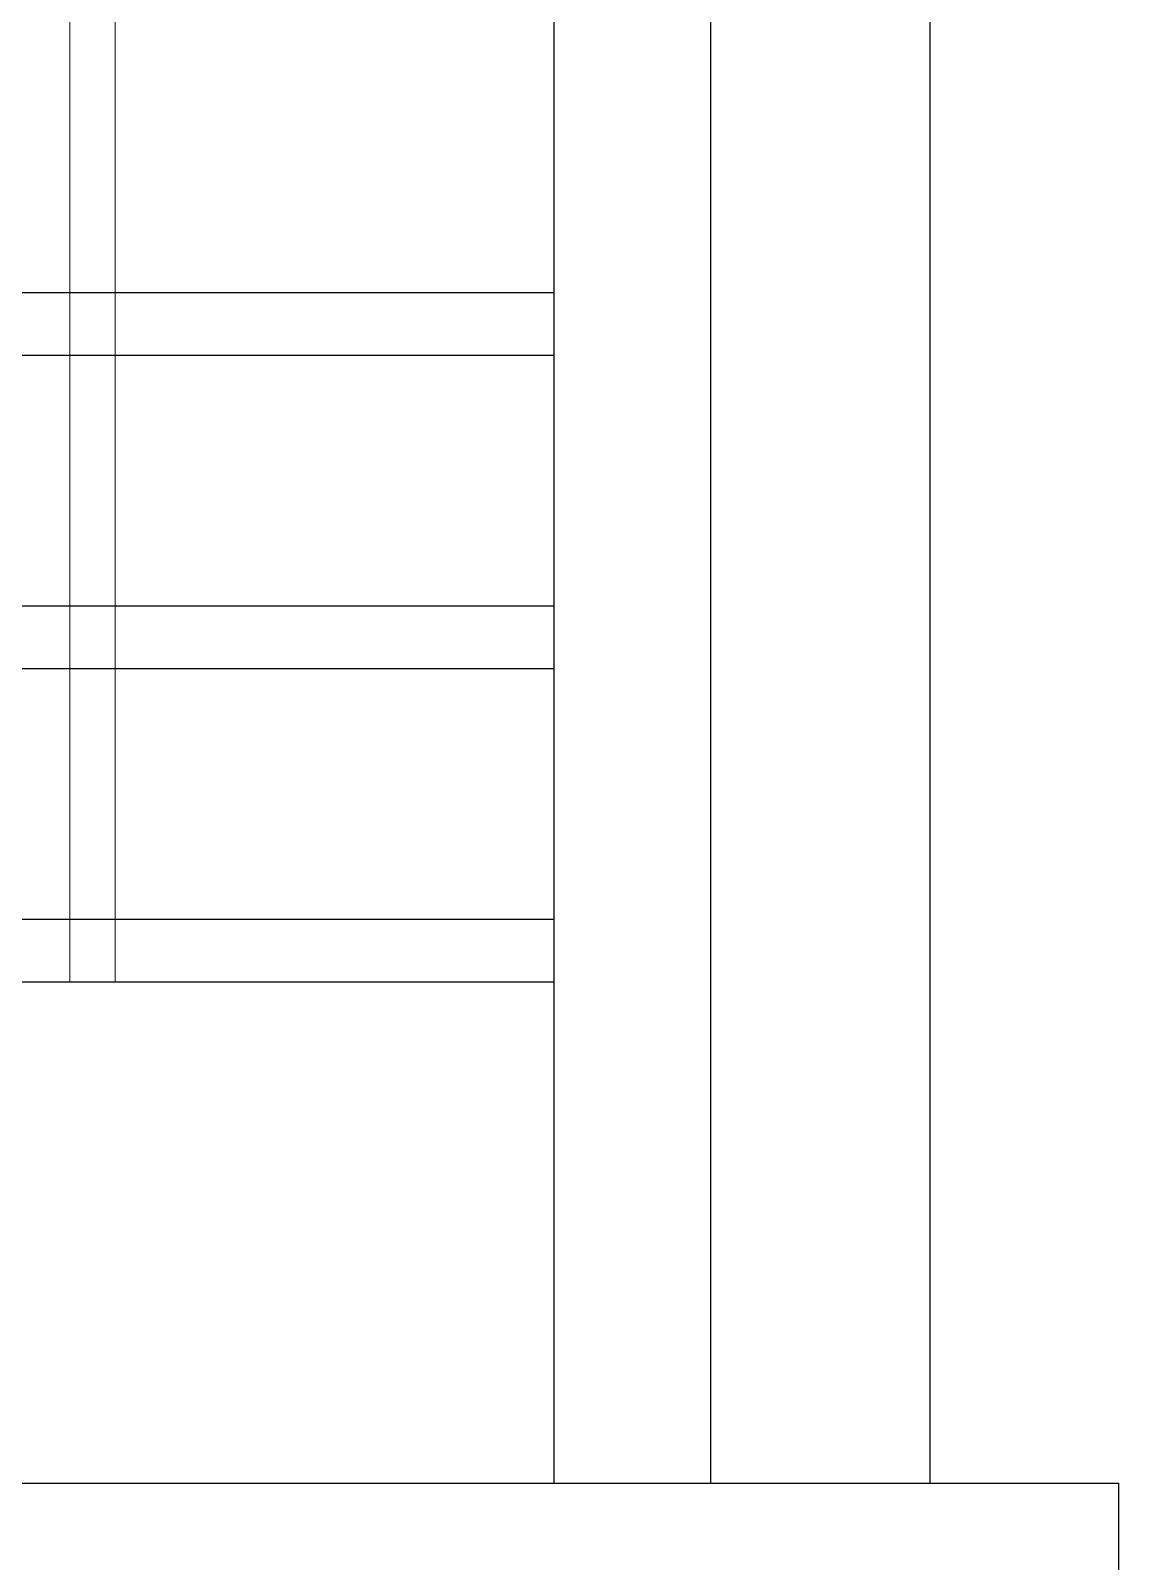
# Model space of a CAD drawing. Header units: inches. Extents: x -10117506 to -5032697, y -6529230 to -3254494.
# Drawn here: x -5047541.07 to -5047506.37, y -3261629.71 to -3261580.85 of the extents above; entities that cross this region are included whole.
import ezdxf

# ---------------------------------------------------------------- set-up
doc = ezdxf.new("R2010")
doc.units = ezdxf.units.IN
doc.header["$LTSCALE"] = 2
doc.header["$MEASUREMENT"] = 0
doc.layers.get('0').update_dxf_attribs({"linetype": 'CONTINUOUS'})
doc.layers.add('window', color=4, linetype='CONTINUOUS', lineweight=13)

msp = doc.modelspace()

# ---------------------------------------------------------------- linework, layer by layer
at = {"ltscale": 0.5}
for p, q in [((-5047524.375, -3261627.209), (-5047524.375, -3261520.209)), ((-5047512.375, -3261627.209), (-5047512.375, -3261520.209)), ((-5047519.375, -3261627.209), (-5047519.375, -3261539.209)), ((-5047949.053, -3261589.209), (-5047524.375, -3261589.209)), ((-5047927.133, -3261591.209), (-5047524.375, -3261591.209)), ((-5047927.133, -3261599.209), (-5047524.375, -3261599.209)), ((-5047927.133, -3261601.209), (-5047524.375, -3261601.209)), ((-5047927.133, -3261609.209), (-5047524.375, -3261609.209)), ((-5047927.133, -3261611.209), (-5047524.375, -3261611.209)), ((-5047927.133, -3261627.209), (-5047519.375, -3261627.209)), ((-5047519.375, -3261627.209), (-5047506.375, -3261627.209)), ((-5047506.375, -3261627.209), (-5047506.375, -3261632.209))]:
    msp.add_line(p, q, dxfattribs=at)
at = {"layer": 'window'}
for p, q in [((-5047538.375, -3261543.209), (-5047538.375, -3261611.209)), ((-5047539.821, -3261544.791), (-5047539.821, -3261611.209))]:
    msp.add_line(p, q, dxfattribs=at)

doc.saveas('drawing.dxf')
